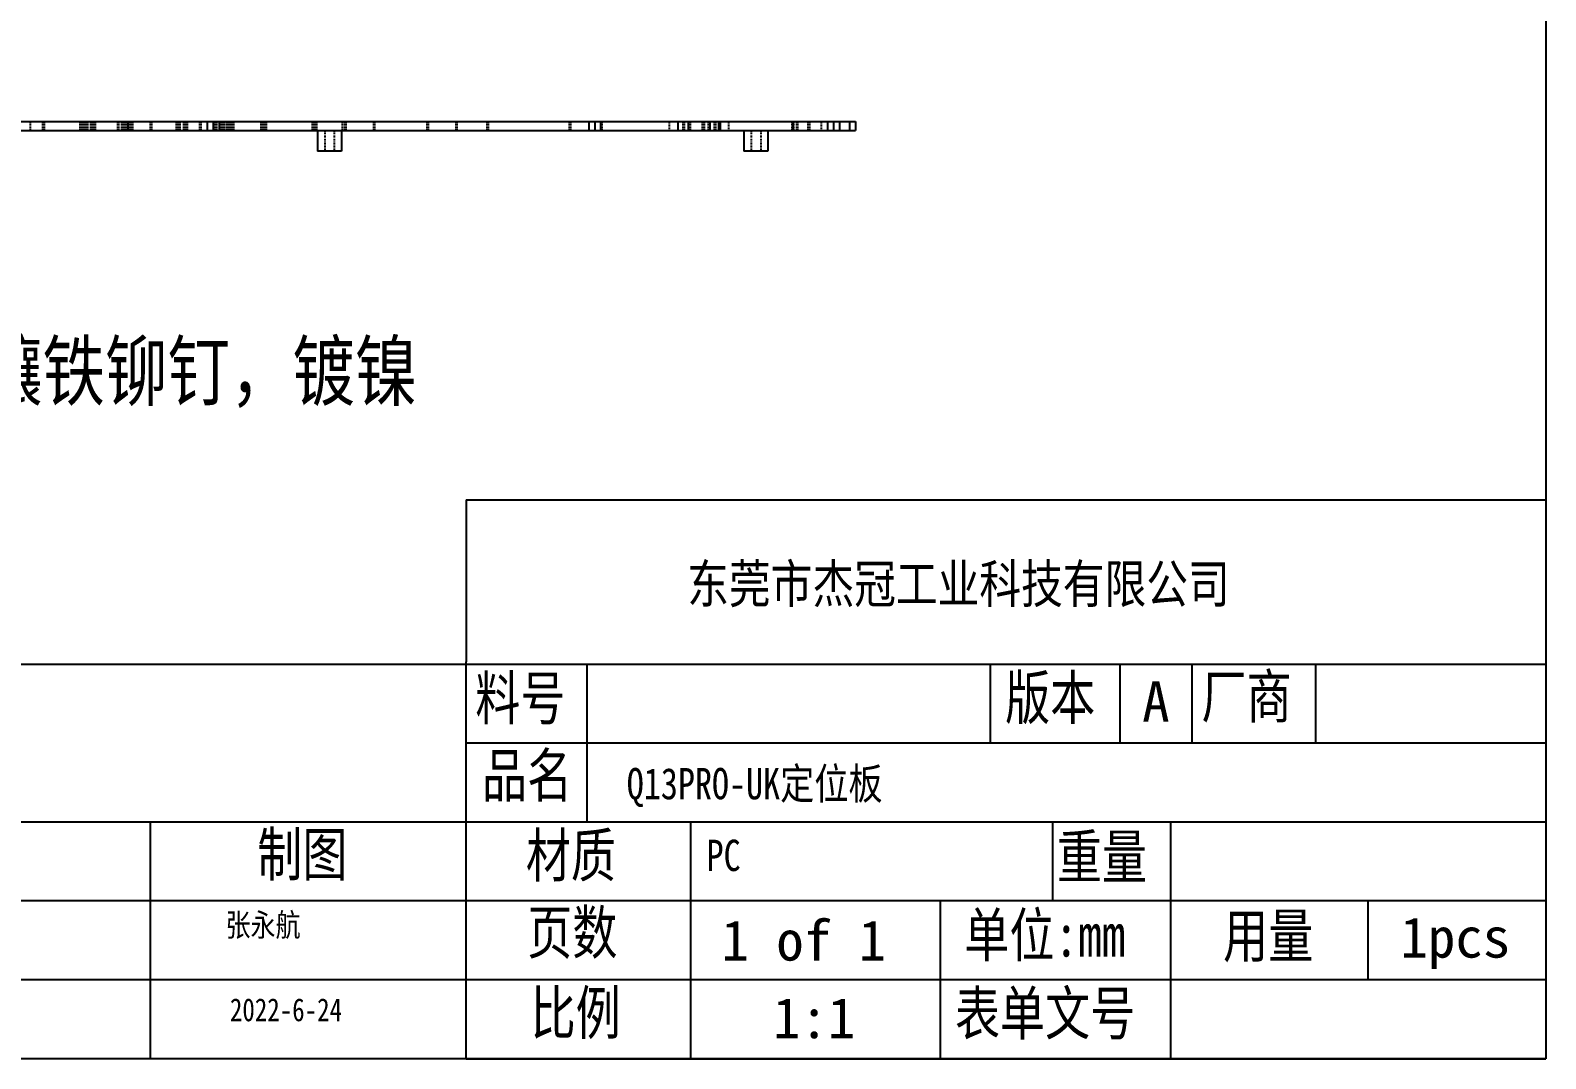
# Model space of a CAD drawing. Header units: inches. Extents: x 457 to 1932, y -186 to 238.
# Drawn here: x 1678.3 to 1932.4, y -186.2 to -13.7 of the extents above; entities that cross this region are included whole.
import ezdxf

# ---------------------------------------------------------------- set-up
doc = ezdxf.new("R2010")
doc.units = ezdxf.units.IN
doc.header["$LTSCALE"] = 1.21
doc.header["$MEASUREMENT"] = 0
doc.linetypes.add('HIDDEN', pattern=[0.2, 0.1, -0.1])
doc.layers.get('0').update_dxf_attribs({"linetype": 'CONTINUOUS'})
doc.layers.add('DEFAULT_2', color=8, linetype='HIDDEN')
doc.layers.add('图框', color=7, linetype='CONTINUOUS')
doc.styles.get("Standard").update_dxf_attribs({"font": 'txt', "width": 0.8})

msp = doc.modelspace()

# ---------------------------------------------------------------- linework, layer by layer
at = {"color": 7, "linetype": 'Continuous'}
for p, q in [((1932.382, 236.866), (1932.382, -186.202)), ((1629.419, -28.978), (1816.643, -28.978)), ((1629.419, -30.478), (1816.643, -30.478)), ((1694.624, -28.978), (1694.624, -30.478)), ((1707.916, -28.978), (1707.916, -30.478)), ((1708.916, -28.978), (1708.916, -30.478)), ((1709.916, -28.978), (1709.916, -30.478)), ((1726.436, -30.478), (1726.436, -33.978)), ((1730.436, -30.478), (1730.436, -33.978)), ((1771.916, -28.978), (1771.916, -30.478)), ((1772.916, -28.978), (1772.916, -30.478)), ((1773.916, -30.478), (1773.916, -28.978)), ((1786.875, -28.978), (1786.875, -30.478)), ((1788.591, -28.978), (1788.591, -30.478)), ((1792.241, -28.978), (1792.241, -30.478)), ((1793.956, -28.978), (1793.956, -30.478)), ((1797.941, -30.478), (1797.941, -33.978)), ((1801.941, -30.478), (1801.941, -33.978)), ((1811.941, -28.978), (1811.941, -30.478)), ((1812.941, -28.978), (1812.941, -30.478)), ((1813.943, -28.978), (1813.943, -30.478)), ((1815.643, -28.978), (1815.643, -30.478)), ((1816.643, -28.978), (1816.643, -30.478)), ((1730.436, -33.978), (1726.436, -33.978)), ((1729.936, -33.978), (1726.936, -33.978)), ((1801.941, -33.978), (1797.941, -33.978)), ((1801.441, -33.978), (1798.441, -33.978)), ((1751.353, -92.445), (1932.382, -92.445)), ((1751.353, -186.202), (1751.353, -119.656)), ((1830.87, -186.202), (1830.87, -159.742)), ((1902.589, -172.972), (1902.589, -159.742)), ((1932.382, -186.202), (1289.635, -186.202)), ((1751.353, -186.202), (1932.382, -186.202))]:
    msp.add_line(p, q, dxfattribs=at)
for p, q in [((1751.353, -92.445), (1751.353, -119.656)), ((1751.353, -120.052), (1526.443, -120.052)), ((1932.382, -120.052), (1751.353, -120.052)), ((1771.568, -120.052), (1771.568, -146.512)), ((1839.237, -120.052), (1839.237, -133.282)), ((1860.977, -120.052), (1860.977, -133.282)), ((1873.055, -120.052), (1873.055, -133.282)), ((1893.769, -120.052), (1893.769, -133.282)), ((1932.382, -133.282), (1751.353, -133.282)), ((1932.382, -146.512), (1592.593, -146.512)), ((1698.433, -186.202), (1698.433, -146.512)), ((1788.95, -146.512), (1788.95, -186.202)), ((1849.669, -146.512), (1849.669, -159.742)), ((1869.453, -146.512), (1869.453, -186.202)), ((1932.382, -159.742), (1592.593, -159.742)), ((1932.382, -172.972), (1526.443, -172.972))]:
    msp.add_line(p, q)
at = {"layer": 'DEFAULT_2', "color": 8, "linetype": 'HIDDEN'}
for p, q in [((1678.261, -28.978), (1678.261, -30.478)), ((1680.311, -28.978), (1680.311, -30.478)), ((1680.511, -28.978), (1680.511, -30.478)), ((1680.611, -28.978), (1680.611, -30.478)), ((1686.562, -28.978), (1686.562, -30.478)), ((1686.591, -28.978), (1686.591, -30.478)), ((1686.762, -28.978), (1686.762, -30.478)), ((1686.891, -28.978), (1686.891, -30.478)), ((1687.261, -28.978), (1687.261, -30.478)), ((1687.561, -28.978), (1687.561, -30.478)), ((1687.861, -28.978), (1687.861, -30.478)), ((1688.361, -28.978), (1688.361, -30.478)), ((1688.561, -28.978), (1688.561, -30.478)), ((1688.611, -28.978), (1688.611, -30.478)), ((1688.911, -28.978), (1688.911, -30.478)), ((1689.111, -28.978), (1689.111, -30.478)), ((1692.861, -28.978), (1692.861, -30.478)), ((1693.061, -28.978), (1693.061, -30.478)), ((1693.541, -28.978), (1693.541, -30.478)), ((1693.841, -28.978), (1693.841, -30.478)), ((1694.111, -28.978), (1694.111, -30.478)), ((1694.141, -28.978), (1694.141, -30.478)), ((1694.311, -28.978), (1694.311, -30.478)), ((1694.891, -28.978), (1694.891, -30.478)), ((1695.191, -28.978), (1695.191, -30.478)), ((1695.391, -28.978), (1695.391, -30.478)), ((1698.361, -28.978), (1698.361, -30.478)), ((1698.561, -28.978), (1698.561, -30.478)), ((1702.711, -28.978), (1702.711, -30.478)), ((1702.911, -28.978), (1702.911, -30.478)), ((1703.118, -28.978), (1703.118, -30.478)), ((1703.211, -28.978), (1703.211, -30.478)), ((1703.318, -28.978), (1703.318, -30.478)), ((1703.961, -28.978), (1703.961, -30.478)), ((1704.261, -28.978), (1704.261, -30.478)), ((1704.561, -28.978), (1704.561, -30.478)), ((1706.661, -28.978), (1706.661, -30.478)), ((1706.861, -28.978), (1706.861, -30.478)), ((1708.991, -28.978), (1708.991, -30.478)), ((1709.191, -28.978), (1709.191, -30.478)), ((1709.491, -28.978), (1709.491, -30.478)), ((1710.241, -28.978), (1710.241, -30.478)), ((1710.541, -28.978), (1710.541, -30.478)), ((1710.841, -28.978), (1710.841, -30.478)), ((1711.211, -28.978), (1711.211, -30.478)), ((1711.511, -28.978), (1711.511, -30.478)), ((1711.711, -28.978), (1711.711, -30.478)), ((1711.911, -28.978), (1711.911, -30.478)), ((1712.111, -28.978), (1712.111, -30.478)), ((1712.161, -28.978), (1712.161, -30.478)), ((1712.361, -28.978), (1712.361, -30.478)), ((1716.918, -28.978), (1716.918, -30.478)), ((1717.118, -28.978), (1717.118, -30.478)), ((1717.491, -28.978), (1717.491, -30.478)), ((1717.791, -28.978), (1717.791, -30.478)), ((1725.511, -28.978), (1725.511, -30.478)), ((1725.711, -28.978), (1725.711, -30.478)), ((1725.911, -28.978), (1725.911, -30.478)), ((1726.245, -28.978), (1726.245, -30.478)), ((1727.636, -30.478), (1727.636, -33.978)), ((1729.236, -30.478), (1729.236, -33.978)), ((1730.545, -28.978), (1730.545, -30.478)), ((1730.961, -28.978), (1730.961, -30.478)), ((1731.161, -28.978), (1731.161, -30.478)), ((1735.792, -28.978), (1735.792, -30.478)), ((1735.992, -28.978), (1735.992, -30.478)), ((1744.761, -28.978), (1744.761, -30.478)), ((1744.961, -28.978), (1744.961, -30.478)), ((1749.592, -28.978), (1749.592, -30.478)), ((1749.792, -28.978), (1749.792, -30.478)), ((1754.841, -28.978), (1754.841, -30.478)), ((1755.041, -28.978), (1755.041, -30.478)), ((1768.641, -28.978), (1768.641, -30.478)), ((1768.841, -28.978), (1768.841, -30.478)), ((1773.891, -28.978), (1773.891, -30.478)), ((1774.091, -28.978), (1774.091, -30.478)), ((1785.444, -30.478), (1785.444, -28.978)), ((1787.691, -28.978), (1787.691, -30.478)), ((1787.891, -28.978), (1787.891, -30.478)), ((1788.899, -28.978), (1788.899, -30.478)), ((1790.94, -28.978), (1790.94, -30.478)), ((1791.24, -28.978), (1791.24, -30.478)), ((1791.949, -28.978), (1791.949, -30.478)), ((1792.942, -28.978), (1792.942, -30.478)), ((1793.142, -28.978), (1793.142, -30.478)), ((1793.64, -28.978), (1793.64, -30.478)), ((1793.701, -30.478), (1793.701, -28.978)), ((1795.406, -30.478), (1795.406, -28.978)), ((1799.141, -30.478), (1799.141, -33.978)), ((1800.741, -30.478), (1800.741, -33.978)), ((1805.94, -28.978), (1805.94, -30.478)), ((1806.184, -30.478), (1806.184, -28.978)), ((1806.24, -28.978), (1806.24, -30.478)), ((1806.742, -28.978), (1806.742, -30.478)), ((1806.942, -28.978), (1806.942, -30.478)), ((1808.64, -28.978), (1808.64, -30.478)), ((1808.94, -28.978), (1808.94, -30.478)), ((1810.949, -30.478), (1810.949, -28.978)), ((1812.949, -28.978), (1812.947, -28.978)), ((1812.949, -30.478), (1812.947, -30.478)), ((1816.643, -28.978), (1816.647, -28.978)), ((1816.643, -30.478), (1816.647, -30.478))]:
    msp.add_line(p, q, dxfattribs=at)

# ---------------------------------------------------------------- texts
at = {"color": 4}
for s, p in [('A ', (1864.713, -129.679)), ('1 of 1', (1794.15, -169.743)), (' 1pcs ', (1903.415, -169.237)), (' 1:1 ', (1798.194, -182.762))]:
    msp.add_text(s, height=6.7674, dxfattribs=at).set_placement(p)
at = {"attachment_point": 1}
for s, width, insert, char_height, own_width in [('{\\fSimSun|b0|i0|c134|p2;\\C6;东莞市杰冠工业科技有限公司}', 309.71241, (1788.423, -103.34), 6.41347, 468.59568), ('料号', 12.71233, (1752.881, -122.078), 7.2656, 18.68713), ('版本', 11.56407, (1841.737, -121.984), 7.2656, 16.99918), ('厂商', 13.00425, (1874.653, -121.794), 7.2656, 19.11625), ('品名', 11.94004, (1754.016, -135.053), 7.2656, 17.55185), ('{\\C1;Q13PRO-UK\\fSimSun|b0|i0|c134|p2;定位板}', 11.94004, (1778.285, -137.437), 5.25, 69.28415), ('制图', 11.87274, (1716.333, -148.271), 7.2656, 17.45293), ('材质', 12.24433, (1761.357, -148.431), 7.2656, 17.99916), ('{\\fSimSun|b0|i0|c134|p2;\\C1;PC}', 11.94004, (1791.661, -149.469), 5.25, 55.47942), ('重量', 12.95607, (1850.408, -148.676), 7.2656, 19.04542), ('{\\fSimSun|b0|i0|c134|p2;\\C7;张永航}', 11.94004, (1711.006, -161.846), 3.84, 55.47942), ('页数', 13.07762, (1761.602, -161.364), 7.2656, 19.2241), ('单位:', 14.39308, (1834.901, -161.806), 7.2656, 21.15782), ('单位:{\\C4;mm}', 21.21435, (1834.901, -161.806), 7.26564, 31.18509), ('用量', 13.6999, (1878.287, -161.929), 7.2656, 20.13885), ('比例', 13.69507, (1762.164, -174.87), 7.2656, 20.13175), ('表单文号', 23.87407, (1833.325, -174.933), 7.2656, 35.09489), ('2022-6-24', 11.94004, (1711.732, -176.072), 3.84, 55.47942)]:
    msp.add_mtext_dynamic_manual_height_columns(s, width=width, gutter_width=1, heights=[0], dxfattribs=dict(at, insert=insert, char_height=char_height)).dxf.set("width", own_width)
at = {"layer": '图框', "lineweight": 0, "insert": (1544.153, -50.044), "char_height": 9.6, "width": 228.28908, "attachment_point": 1}
msp.add_mtext('{\\fSimSun|b0|i0|c134|p54;\\C1;Q13_PRO-UK定位板\\P定位板PC材料，透明黑色，镶铁铆钉，镀镍}', dxfattribs=at)

doc.saveas('drawing.dxf')
